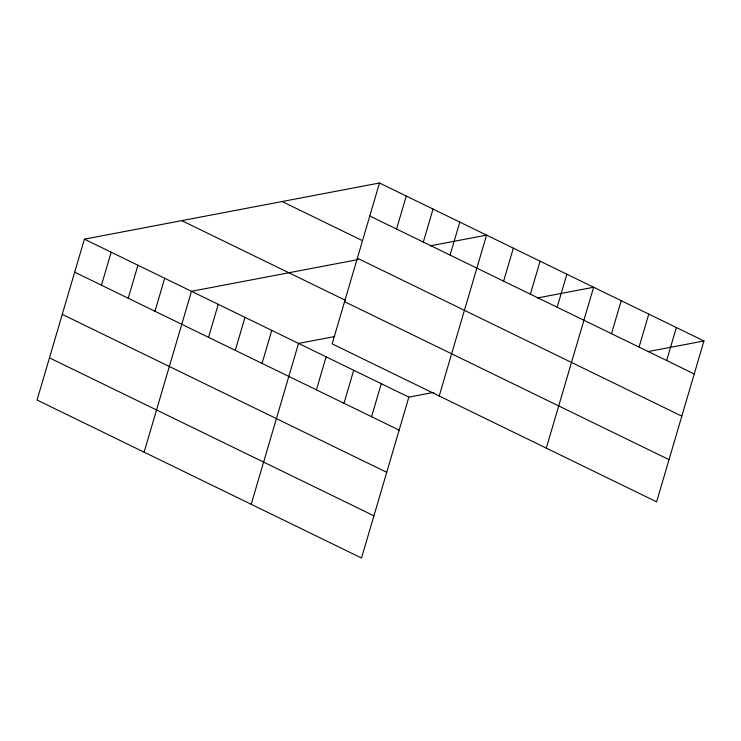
<?xml version="1.0" encoding="UTF-8"?>
<svg xmlns="http://www.w3.org/2000/svg" width="741" height="741" viewBox="0 0 741 741"><rect width="100%" height="100%" fill="white"/><g stroke="black" fill="none" stroke-linecap="round" stroke-linejoin="round"><path stroke-width="1.11" d="M379.494 182.999L332.144 343.87L656.6 501.833L703.95 340.962L379.494 182.999L84.4 239.167L37.05 400.038L361.506 558.001L408.856 397.13L433.744 392.387M101.452 285.202L111.169 252.199M128.221 298.234L137.937 265.232M154.989 311.266L164.697 278.264M144.124 452.167L191.465 291.296L357.968 259.6M208.527 337.331L218.234 304.329M235.286 350.363L245.002 317.361M262.055 363.396L271.771 330.393M251.19 504.297L298.54 343.426L334.247 336.627M316.407 389.849L326.114 356.847M343.981 403.28L353.698 370.278M396.546 229.034L406.263 196.032M371.565 416.701L381.272 383.699M423.315 242.066L433.031 209.064M450.083 255.099L459.8 222.096M439.218 396L486.568 235.129L430.299 245.836M503.621 281.154L513.328 248.161M530.389 294.186L540.096 261.193M557.158 307.219L566.865 274.216M546.284 448.129L593.634 287.249L537.373 297.965M611.501 333.682L621.217 300.679M639.075 347.103L648.792 314.101M666.659 360.534L676.376 327.531M647.69 351.669L703.95 340.962M369.778 216.001L694.234 373.955M282.108 201.533L362.414 240.63M357.366 258.201L681.822 416.155M181.777 220.633L345.473 300.327M344.565 301.67L669.021 459.633M84.4 239.167L408.856 397.13M74.684 272.169L399.14 430.132M62.263 314.369L386.719 472.323M49.471 357.847L373.927 515.801"/></g></svg>
